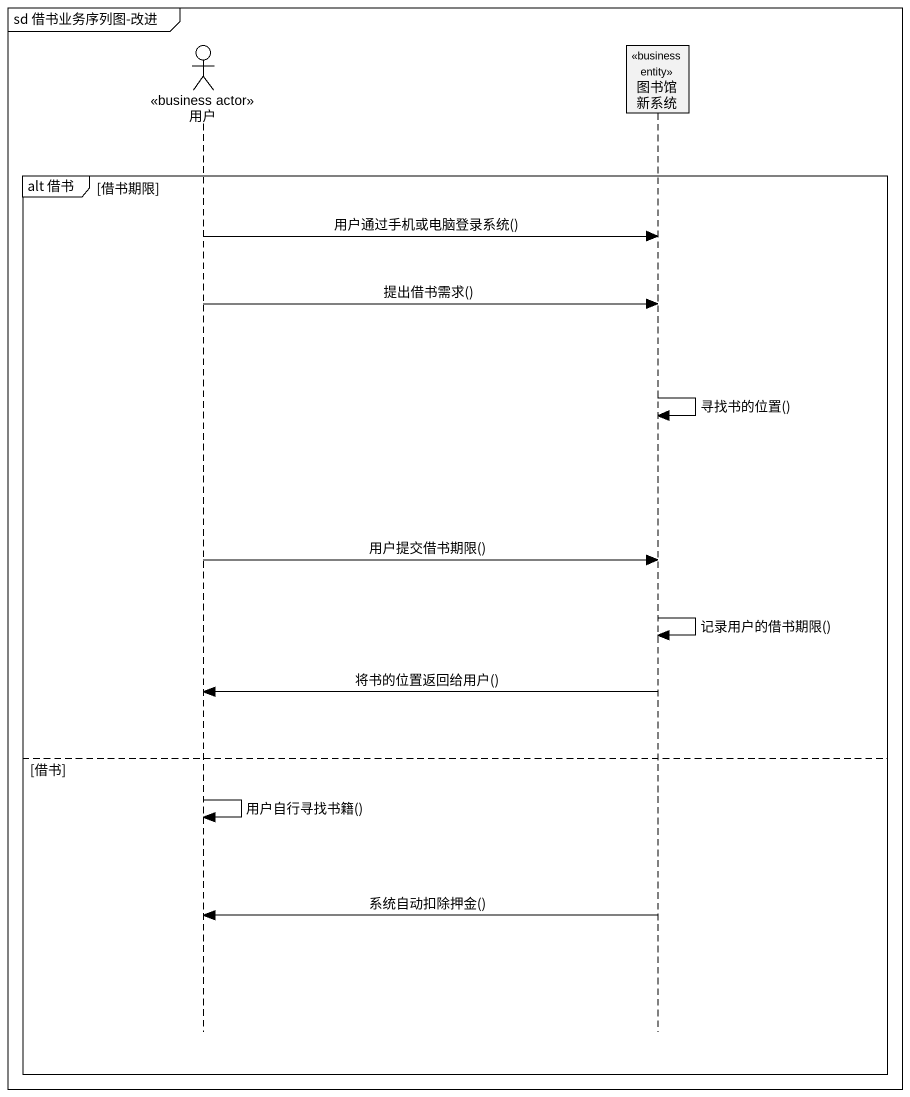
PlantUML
@startuml
mainframe sd 借书业务序列图-改进
hide footbox
actor 用户 <<business actor>>
participant 图书馆新系统 <<business entity>>

group alt 借书 [借书期限]
  用户 -> 图书馆新系统 : 用户通过手机或电脑登录系统()
  用户 -> 图书馆新系统 : 提出借书需求()
  图书馆新系统 -> 图书馆新系统 : 寻找书的位置()
  用户 -> 图书馆新系统 : 用户提交借书期限()
  图书馆新系统 -> 图书馆新系统 : 记录用户的借书期限()
  图书馆新系统 -> 用户 : 将书的位置返回给用户()
else 借书
  用户 -> 用户 : 用户自行寻找书籍()
  图书馆新系统 -> 用户 : 系统自动扣除押金()
end
@enduml
